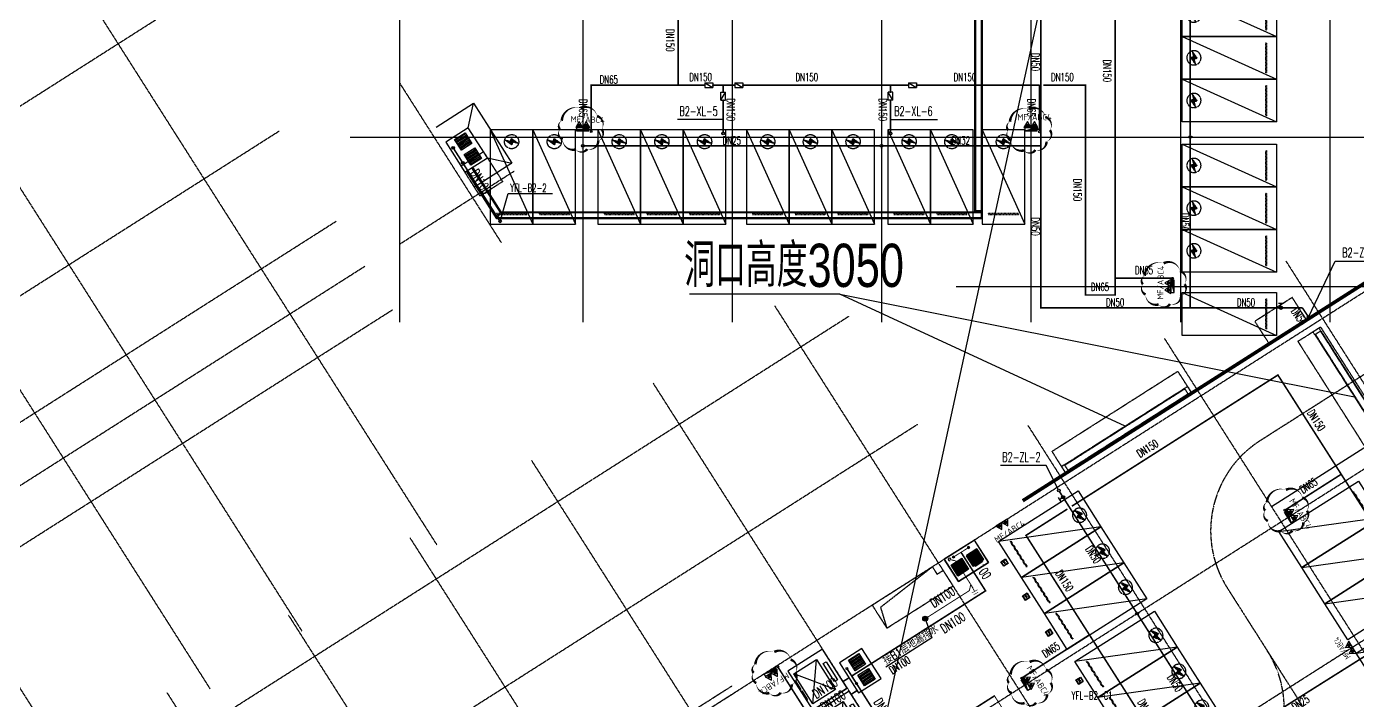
# Model space of a CAD drawing. Extents: x -1466470 to 922624, y -511729 to 590125.
# Drawn here: x -217023 to -142205, y 55398 to 93277 of the extents above; entities that cross this region are included whole.
import ezdxf

# ---------------------------------------------------------------- set-up
doc = ezdxf.new("R2010")
doc.units = 0
doc.header["$LTSCALE"] = 10
doc.header["$MEASUREMENT"] = 0
for name, pattern in [('104-1516 B2核心筒$0$DASH', [0.35, 0.25, -0.1]), ('104-1516 B2核心筒|CENTER', [2, 1.25, -0.25, 0.25, -0.25]), ('X-104 B2平面$0$DOTE', [2.42, 2, -0.2, 0.02, -0.2]), ('X-104 B2平面$1$DASH', [0.35, 0.25, -0.1])]:
    doc.linetypes.add(name, pattern=pattern)
for name, color, linetype in [('104-1516 B2核心筒$0$A-E_电梯', 171, 'Continuous'), ('104-1516 B2核心筒$0$A-I_车位', 9, 'Continuous'), ('104-1516 B2核心筒$0$A-I_车位-流线', 127, '104-1516 B2核心筒|CENTER'), ('104-1516 B2核心筒$0$A-TECH_结构', 21, 'Continuous'), ('104-1516 B2核心筒$0$car', 8, 'Continuous'), ('104-1516 B2核心筒$0$交流充电桩', 9, 'Continuous'), ('DIM_中水', 3, 'Continuous'), ('DIM_压力废', 3, 'Continuous'), ('DIM_消防', 3, 'Continuous'), ('EQUIP_地漏', 7, 'Continuous'), ('EQUIP_污水', 7, 'Continuous'), ('EQUIP_消火栓', 7, 'Continuous'), ('EQUIP_消防', 7, 'Continuous'), ('EQUIP_给水', 7, 'Continuous'), ('PIPE-中水', 122, 'TG_Z'), ('PIPE-压力废', 31, 'TG_YF'), ('PIPE-废水', 31, 'TG_F'), ('PIPE-消防', 1, 'Continuous'), ('TEXT_中水', 7, 'Continuous'), ('TEXT_压力废', 7, 'Continuous'), ('TEXT_废水', 7, 'Continuous'), ('TEXT_消防', 7, 'Continuous'), ('TWT_LEAD', 3, 'Continuous'), ('VALVE_中水', 7, 'Continuous'), ('VALVE_消防', 7, 'Continuous'), ('VPIPE-中水', 122, 'Continuous'), ('VPIPE-中水中', 124, 'Continuous'), ('VPIPE-压力废', 31, 'Continuous'), ('VPIPE-废水', 31, 'Continuous'), ('VPIPE-消防', 1, 'Continuous'), ('X-104 B2平面$0$A-I_车位', 9, 'Continuous'), ('X-104 B2平面$0$A-SUR_看线', 231, 'Continuous'), ('X-104 B2平面$0$A_AXIS-轴线', 9, 'X-104 B2平面$0$DOTE'), ('X-104 B2平面$0$car', 8, 'Continuous'), ('X-104 B2平面$0$DOOR_FIRE', 220, 'Continuous'), ('X-104 B2平面$0$VPIPE-消防', 1, 'Continuous'), ('X-104 B2平面$0$集水坑&', 6, 'Continuous'), ('X-104 B2平面$1$集水坑&', 7, 'Continuous')]:
    doc.layers.add(name, color=color, linetype=linetype)
for name, color, linetype, plot in [('DIM_MODI', 6, 'Continuous', False), ('X-104 B2平面$0$04-不打印_辅助线', 165, 'Continuous', False), ('X-104 B2平面$0$04-不打印_防火分区', 30, 'Continuous', False), ('X-104 B2平面$0$04-不打印_面积', 5, 'Continuous', False)]:
    doc.layers.add(name, color=color, linetype=linetype, plot=plot)
doc.layers.get('X-104 B2平面$0$A-SUR_看线').off()
doc.styles.add('_TCH_DIM', font='ROS1', dxfattribs={"width": 0.8, "bigfont": 'JD'})
doc.styles.add('_TWT_PIPEDN', font='SIMPLEX', dxfattribs={"width": 0.8, "height": 3.5, "bigfont": 'HZTXT'})
doc.styles.add('_TWT_SERIAL', font='COMPLEX', dxfattribs={"width": 0.8, "height": 3.5, "bigfont": 'HZTXT'})
doc.styles.add('HZ', font='TXT', dxfattribs={"bigfont": 'HZTXT'})
doc.styles.get("Standard").update_dxf_attribs({"font": 'gbenor.shx', "bigfont": 'gbcbig.shx'})
doc.styles.add('TG_LINETYPE', font='romans2.shx', dxfattribs={"width": 0.8, "height": 3, "bigfont": 'hzdf2.shx'})
doc.styles.add('X-104 B2平面$0$_TCH_SPACE', font='ros.shx', dxfattribs={"width": 0.75, "height": 5, "bigfont": 'jd.shx'})
doc.linetypes.add('TG_F', pattern='A,2,-0.3,["F",TG_LINETYPE,S=0.1,R=0,X=-0.23,Y=-0.15],0', length=2.3)
doc.linetypes.add('TG_XH', pattern='A,5,-0.6,["XH",TG_LINETYPE,S=0.1,R=0,X=-0.52,Y=-0.15],0', length=5.6)
doc.linetypes.add('TG_YF', pattern='A,2,-0.6,["YF",TG_LINETYPE,S=0.1,R=0,X=-0.52,Y=-0.15],0', length=2.6)
doc.linetypes.add('TG_Z', pattern='A,2,-0.3,["Z",TG_LINETYPE,S=0.1,R=0,X=-0.23,Y=-0.15],0', length=2.3)
pattern_1 = [(180, (350, -250), (-7e-15, -79.375), [])]

# ---------------------------------------------------------------- blocks, each defined once
blk = doc.blocks.new('*U331')
at = {"layer": 'X-104 B2平面$0$DOOR_FIRE', "linetype": 'X-104 B2平面$1$DASH'}
for p, q in [((0, -500), (0, -100)), ((200, -100), (0, -100)), ((200, -500), (0, -500)), ((8200, -100), (8400, -100)), ((8200, -500), (8400, -500)), ((8400, -500), (8400, -100))]:
    blk.add_line(p, q, dxfattribs=at)
blk.add_lwpolyline([(0, 0), (8400, 0), (8400, -1500), (0, -1500)], close=True, dxfattribs=at)
for points in [[(200, -100), (8200, -100)], [(200, -100), (200, -500)], [(200, -130), (8200, -130)], [(200, -470), (8200, -470)], [(200, -500), (8200, -500)], [(8200, -100), (8200, -500)]]:
    blk.add_lwpolyline(points, dxfattribs=at)
blk = doc.blocks.new('A-电梯2623')
for p, q in [((-975, 200), (-975, 1700)), ((-975, 1700), (1025, 1700)), ((1025, 1700), (-975, 200)), ((1025, 200), (-975, 1700)), ((-575, 1900), (-575, 2100)), ((-575, 2100), (625, 2100)), ((625, 1900), (-575, 1900)), ((625, 2100), (625, 1900)), ((1025, 1700), (1025, 200)), ((1025, 200), (-975, 200))]:
    blk.add_line(p, q)
for points in [[(-1275, 0), (1325, 0), (1325, 2300), (-1275, 2300)], [(-625, 38), (-625, 59), (-18, 59), (-18, 38)], [(68, 38), (68, 59), (675, 59), (675, 38)]]:
    blk.add_lwpolyline(points, close=True)
blk = doc.blocks.new('104-1516 B2核心筒$0$ysrtr')
at = {"layer": '104-1516 B2核心筒$0$A-TECH_结构'}
for p, q in [((0, -3200), (-2300, -3200)), ((0, -3400), (-2300, -3400))]:
    blk.add_line(p, q, dxfattribs=at)
for points in [[(-8100, -6000), (-6800, -6000), (-6800, -5400), (-8100, -5400)], [(-6700, -6000), (-5400, -6000), (-5400, -5400), (-6700, -5400)]]:
    blk.add_lwpolyline(points, close=True, dxfattribs=at)
at = {"layer": '104-1516 B2核心筒$0$A-E_电梯', "rotation": 270}
for p in [(-2300, -1875), (-2300, -4675)]:
    blk.add_blockref('A-电梯2623', p, dxfattribs=at)
blk = doc.blocks.new('104-1516 B2核心筒$0$jgfd')
blk.add_lwpolyline([(5300, -1200), (0, -1200), (0, 1200), (5300, 1200), (5300, -1200), (0, 1200)])
at = {"linetype": '104-1516 B2核心筒$0$DASH', "ltscale": 0.001}
blk.add_lwpolyline([(550, -850), (550, 850), (600, 850), (600, -850)], close=True, dxfattribs=at)
blk = doc.blocks.new('104-1516 B2核心筒$0$A$C529F39D7')
at = {"layer": '104-1516 B2核心筒$0$car', "linetype": '104-1516 B2核心筒$0$DASH'}
h = blk.add_hatch(color=256, dxfattribs=at)
h.dxf.hatch_style = 1
h.paths.add_polyline_path([(4832, 1296), (4397, 1075), (4630, 1329), (4503, 1444), (4938, 1665), (4706, 1412)])
at = {"layer": '104-1516 B2核心筒$0$car', "linetype": '104-1516 B2核心筒$0$DASH', "elevation": 0}
blk.add_lwpolyline([(4832, 1296), (4397, 1075), (4630, 1329), (4503, 1444), (4938, 1665), (4706, 1412), (4832, 1296)], dxfattribs=at)
at = {"layer": '104-1516 B2核心筒$0$car', "linetype": '104-1516 B2核心筒$0$DASH'}
blk.add_circle((4668, 1370, 0), 400, dxfattribs=at)
at = {"layer": '104-1516 B2核心筒$0$A-I_车位', "xscale": -1, "rotation": 152.5000000001189}
blk.add_blockref('104-1516 B2核心筒$0$jgfd', (554, 3512, 0), dxfattribs=at)
blk = doc.blocks.new('104-1516 B2核心筒$0$A$C3276249F')
at = {"layer": '104-1516 B2核心筒$0$交流充电桩'}
h = blk.add_hatch(color=256, dxfattribs=at)
h.dxf.hatch_style = 1
h.paths.add_polyline_path([(187, 161), (126, 76), (145, 148), (110, 157), (171, 242), (152, 171)])
for points in [[(0, 300), (300, 300), (300, 0), (0, 0)], [(20, 280), (280, 280), (280, 20), (20, 20)]]:
    blk.add_lwpolyline(points, close=True, dxfattribs=at)
blk.add_lwpolyline([(187, 161), (126, 76), (145, 148), (110, 157), (171, 242), (152, 171), (187, 161)], dxfattribs=at)
blk = doc.blocks.new('104-1516 B2核心筒$0$fdsgfh')
at = {"layer": '104-1516 B2核心筒$0$A-TECH_结构', "linetype": '104-1516 B2核心筒$0$DASH'}
for p, q in [((25100, 17300), (27400, 17300)), ((25100, 16900), (27400, 16900))]:
    blk.add_line(p, q, dxfattribs=at)
blk = doc.blocks.new('104-1516 B2核心筒')
at = {"layer": '104-1516 B2核心筒$0$A-I_车位-流线', "linetype": '104-1516 B2核心筒|CENTER'}
for p, q in [((87299, 36880), (76566, 36880)), ((70549, 30880), (70549, 9825))]:
    blk.add_line(p, q, dxfattribs=at)
for centre, start, end in [((76549, 30880), 90, 180), ((64549, 26675), 270, 360)]:
    blk.add_arc(centre, 6000, start, end, dxfattribs=at)
at = {"layer": '104-1516 B2核心筒$0$A-TECH_结构', "linetype": '104-1516 B2核心筒$0$DASH'}
for points in [[(53200, 40800), (57200, 40800), (57200, 40300), (57600, 40300), (57600, 39250), (53200, 39250), (53200, 40800)], [(53200, 39250), (53536, 40443), (57200, 40800)]]:
    blk.add_lwpolyline(points, dxfattribs=at)
at = {"layer": '104-1516 B2核心筒$0$A-I_车位', "rotation": 152.4999976131462}
for p, xscale in [((62233, 42167, 0), -0.9999999999999987), ((62233, 39767, 0), -0.9999999999999987), ((62233, 37367, 0), -0.9999999999999987), ((62227, 34167, 0), -0.9999999999999987), ((62227, 31767, 0), -0.9999999999999998), ((62227, 29367, 0), -0.9999999999999998)]:
    blk.add_blockref('104-1516 B2核心筒$0$A$C529F39D7', p, dxfattribs=dict(at, xscale=xscale))
at = {"layer": '104-1516 B2核心筒$0$A-I_车位', "rotation": 179.999997613033}
for p in [(80000, 30800), (80000, 28400), (80000, 26000), (80000, 22700)]:
    blk.add_blockref('104-1516 B2核心筒$0$jgfd', p, dxfattribs=at)
at = {"layer": '104-1516 B2核心筒$0$A-TECH_结构'}
for name, p in [('104-1516 B2核心筒$0$fdsgfh', (16700, 23900)), ('104-1516 B2核心筒$0$ysrtr', (49500, 40800))]:
    blk.add_blockref(name, p, dxfattribs=at)
at = {"layer": '104-1516 B2核心筒$0$交流充电桩', "rotation": 2.628888240067718e-05}
for p in [(60603, 38669), (60603, 36396), (60603, 33996), (60597, 30796)]:
    blk.add_blockref('104-1516 B2核心筒$0$A$C3276249F', p, dxfattribs=at)
blk = doc.blocks.new('X-104 B2平面$1$12ddddddj')
at = {"layer": 'X-104 B2平面$1$集水坑&', "linetype": 'Continuous'}
h = blk.add_hatch(dxfattribs=at)
h.set_pattern_fill('ANSI31', color=256, scale=50, angle=135)
h.set_pattern_definition(pattern_1)
h.paths.add_polyline_path([(3014056, 294593), (3014756, 294593), (3014756, 293893), (3014056, 293893)])
h.paths.add_polyline_path([(3014056, 293593), (3014756, 293593), (3014756, 292893), (3014056, 292893)])
for points in [[(3015056, 294743), (3013556, 294743), (3013556, 292743), (3015056, 292743)], [(3014056, 294593), (3014756, 294593), (3014756, 293893), (3014056, 293893)], [(3014056, 293593), (3014756, 293593), (3014756, 292893), (3014056, 292893)]]:
    blk.add_lwpolyline(points, close=True, dxfattribs=at)
for centre in [(3013736, 294243), (3013736, 293243)]:
    blk.add_circle(centre, 50, dxfattribs=at)
blk = doc.blocks.new('X-104 B2平面$0$jgfd')
blk.add_lwpolyline([(5300, -1200), (0, -1200), (0, 1200), (5300, 1200), (5300, -1200), (0, 1200)])
at = {"linetype": 'X-104 B2平面$1$DASH', "ltscale": 0.001}
blk.add_lwpolyline([(550, -850), (550, 850), (600, 850), (600, -850)], close=True, dxfattribs=at)
blk = doc.blocks.new('X-104 B2平面$0$A$C529F39D7')
at = {"layer": 'X-104 B2平面$0$car', "linetype": 'X-104 B2平面$1$DASH'}
h = blk.add_hatch(color=256, dxfattribs=at)
h.dxf.hatch_style = 1
h.paths.add_polyline_path([(4832, 1296), (4397, 1075), (4630, 1329), (4503, 1444), (4938, 1665), (4706, 1412)])
at = {"layer": 'X-104 B2平面$0$car', "linetype": 'X-104 B2平面$1$DASH', "elevation": 0}
blk.add_lwpolyline([(4832, 1296), (4397, 1075), (4630, 1329), (4503, 1444), (4938, 1665), (4706, 1412), (4832, 1296)], dxfattribs=at)
at = {"layer": 'X-104 B2平面$0$car', "linetype": 'X-104 B2平面$1$DASH'}
blk.add_circle((4668, 1370, 0), 400, dxfattribs=at)
at = {"layer": 'X-104 B2平面$0$A-I_车位', "xscale": -0.9999999999999999, "rotation": 152.5000000001189}
blk.add_blockref('X-104 B2平面$0$jgfd', (554, 3512, 0), dxfattribs=at)
blk = doc.blocks.new('104 轴线')
for p, q in [((-209580, 103972), (-134205, -14530)), ((-217173, 99141), (-141799, -19360)), ((-222323, 95871), (-146948, -22631)), ((-229915, 91038), (-154540, -27464)), ((-136300, 67200), (-136300, -2001)), ((-126000, 67200), (-126000, -2001)), ((-117600, 67200), (-117600, -2001)), ((-109200, 67200), (-109200, -2001)), ((-100800, 67200), (-100800, -2001)), ((-92400, 67200), (-92400, -2001)), ((-84000, 67200), (-84000, -2001)), ((-190769, -10938), (-147905, 16326)), ((-185939, -18532), (-143075, 8732)), ((-139073, 8400), (13400, 8400)), ((-158456, -48930), (-73109, 5398)), ((-182718, -23595), (-139855, 3669)), ((-153945, -56016), (-61764, 2663)), ((-181108, -26126), (-138245, 1138)), ((-86465, 1426), (-57287, -44410)), ((-105000, 0), (13400, 0)), ((-105000, 0), (13400, 0)), ((-179552, -28573), (-136688, -1309)), ((-115209, -1092), (-78883, -58157)), ((-166188, -36782), (-111041, -1677)), ((-93298, -2923), (-64120, -48760)), ((-149616, -62863), (-57436, -4184)), ((-149595, -62849), (-57415, -4171)), ((-122042, -5442), (-85716, -62507)), ((-162322, -42856), (-107174, -7751)), ((-100975, -7810), (-71797, -53646)), ((-128875, -9791), (-92549, -66856)), ((-135708, -14141), (-99382, -71206)), ((-142541, -18490), (-106215, -75556)), ((-149374, -22840), (-113048, -79905))]:
    blk.add_line(p, q)
blk = doc.blocks.new('*U356')
at = {"layer": 'X-104 B2平面$0$DOOR_FIRE', "linetype": 'X-104 B2平面$1$DASH'}
for p, q in [((0, -500), (0, -100)), ((200, -100), (0, -100)), ((200, -500), (0, -500)), ((7447, -100), (7647, -100)), ((7447, -500), (7647, -500)), ((7647, -500), (7647, -100))]:
    blk.add_line(p, q, dxfattribs=at)
blk.add_lwpolyline([(0, 0), (7647, 0), (7647, -1500), (0, -1500)], close=True, dxfattribs=at)
for points in [[(200, -100), (7447, -100)], [(200, -100), (200, -500)], [(200, -130), (7447, -130)], [(200, -470), (7447, -470)], [(200, -500), (7447, -500)], [(7447, -100), (7447, -500)]]:
    blk.add_lwpolyline(points, dxfattribs=at)
blk = doc.blocks.new('X-104 B2平面$0$A$C46881555')
at = {"layer": 'X-104 B2平面$0$VPIPE-消防', "linetype": 'Continuous'}
for centre in [(18225, 93463), (43426, 93446), (50910, 85216), (57224, 72176), (28711, 63370), (42426, 62739)]:
    blk.add_circle(centre, 50, dxfattribs=at)
blk = doc.blocks.new('X-104 B2平面')
at = {"layer": 'X-104 B2平面$0$04-不打印_辅助线'}
for p, q in [((17720, 93490), (-47, 93490)), ((56330, 80785), (45448, 73857)), ((45448, 73857), (43001, 72300))]:
    blk.add_line(p, q, dxfattribs=at)
at = {"layer": 'X-104 B2平面$0$04-不打印_防火分区', "linetype": 'X-104 B2平面$1$DASH', "const_width": 200}
blk.add_lwpolyline([(29010, 72640), (63074, 94324)], dxfattribs=at)
at = {"layer": 'X-104 B2平面$0$04-不打印_面积', "color": 250}
blk.add_lwpolyline([(-42154, 257698), (-16810, -114737), (61547, 245499)], dxfattribs=at)
at = {"layer": 'X-104 B2平面$0$04-不打印_面积', "color": 213}
for points in [[(34772, 76841), (18722, 84262), (10283, 84262)], [(18722, 84262), (47661, 78482)]]:
    blk.add_lwpolyline(points, dxfattribs=at)
at = {"layer": 'X-104 B2平面$0$A_AXIS-轴线'}
for p, q in [((-6026, 96133), (-316, 87164)), ((-6026, 87062), (411, 91167))]:
    blk.add_line(p, q, dxfattribs=at)
at = {"layer": 'X-104 B2平面$1$集水坑&', "linetype": 'Continuous'}
for p, q in [((-2163, 93608), (-1859, 94991)), ((-1089, 91924), (292, 91618))]:
    blk.add_line(p, q, dxfattribs=at)
at = {"layer": 'X-104 B2平面$1$集水坑&'}
for points in [[(26324, 88890), (26324, 106640), (26724, 106640), (26724, 88890)], [(26374, 88940), (26374, 106640), (26674, 106640), (26674, 88940)], [(-1932, 91386), (-340, 88890), (-559, 88490), (-2269, 91171)], [(-1974, 91359), (-367, 88840), (-532, 88540), (-2227, 91198)], [(-340, 88890), (26724, 88890), (26724, 88490), (-559, 88490)], [(-367, 88840), (26674, 88840), (26674, 88540), (-532, 88540)]]:
    blk.add_lwpolyline(points, close=True, dxfattribs=at)
at = {"layer": 'X-104 B2平面$1$集水坑&', "linetype": 'Continuous'}
blk.add_lwpolyline([(-3967, 93647), (-1859, 94991), (292, 91618), (-1816, 90274)], dxfattribs=at)
at = {"layer": 'X-104 B2平面$1$集水坑&', "linetype": 'X-104 B2平面$1$DASH'}
blk.add_lwpolyline([(-2572, 91459), (-1307, 92266), (-232, 90580), (-1496, 89773), (-2572, 91459)], dxfattribs=at)
blk.add_lwpolyline([(42056, 82723), (42862, 81458), (44971, 82800), (44165, 84066)], close=True, dxfattribs=at)
at = {"rotation": 32.47920826362237}
blk.add_blockref('104-1516 B2核心筒', (-2417, 3796), dxfattribs=at)
at = {"layer": 'X-104 B2平面$0$A-I_车位', "xscale": -1, "rotation": 332.499999972168}
for p in [(42143, 96569, 0), (42143, 94169, 0), (42143, 91769, 0), (42143, 88119, 0), (42143, 85719, 0), (42143, 83319, 0)]:
    blk.add_blockref('X-104 B2平面$0$A$C529F39D7', p, dxfattribs=at)
at = {"layer": 'X-104 B2平面$0$A-I_车位'}
for name, p, rotation in [('X-104 B2平面$0$A$C529F39D7', (3644, 89320, 0), 117.500000027832), ('X-104 B2平面$0$A$C529F39D7', (6044, 89320, 0), 117.500000027832), ('X-104 B2平面$0$A$C529F39D7', (9694, 89320, 0), 117.500000027832), ('X-104 B2平面$0$A$C529F39D7', (12094, 89320, 0), 117.500000027832), ('X-104 B2平面$0$A$C529F39D7', (14494, 89320, 0), 117.500000027832), ('X-104 B2平面$0$A$C529F39D7', (18044, 89320, 0), 117.500000027832), ('X-104 B2平面$0$A$C529F39D7', (20444, 89320, 0), 117.500000027832), ('X-104 B2平面$0$A$C529F39D7', (22844, 89320, 0), 117.500000027832), ('X-104 B2平面$0$A$C529F39D7', (25994, 89320, 0), 117.500000027832), ('X-104 B2平面$0$A$C529F39D7', (28394, 89320, 0), 117.500000027832), ('X-104 B2平面$0$A$C529F39D7', (31294, 89320, 0), 117.500000027832), ('X-104 B2平面$0$jgfd', (43273, 83140), 180)]:
    blk.add_blockref(name, p, dxfattribs=dict(at, rotation=rotation))
at = {"layer": 'X-104 B2平面$0$A-SUR_看线'}
blk.add_blockref('X-104 B2平面$0$A$C46881555', (-13472, -65), dxfattribs=at)
at = {"layer": 'X-104 B2平面$0$A_AXIS-轴线', "rotation": 7.045863037328646e-07}
blk.add_blockref('104 轴线', (130274, 84690), dxfattribs=at)
at = {"layer": 'X-104 B2平面$0$DOOR_FIRE', "rotation": 302.4791931569237}
blk.add_blockref('*U356', (45751, 82412), dxfattribs=at)
at = {"layer": 'X-104 B2平面$0$DOOR_FIRE', "xscale": -1, "rotation": 212.478672913679}
blk.add_blockref('*U331', (31458, 74140), dxfattribs=at)
at = {"layer": 'X-104 B2平面$1$集水坑&', "linetype": 'Continuous'}
for p, rotation in [((-2385856, -1776003), 32.52500839797092), ((-1833041, 2460256), 302.2975590593015), ((-2365213, -1803367), 32.47918666832811)]:
    blk.add_blockref('X-104 B2平面$1$12ddddddj', p, dxfattribs=dict(at, rotation=rotation))
at = {"layer": 'X-104 B2平面$0$04-不打印_面积', "color": 213, "style": 'X-104 B2平面$0$_TCH_SPACE', "width": 0.75}
blk.add_text('洞口高度3050', height=2431, rotation=0, dxfattribs=at).set_placement((9981, 84660))
blk = doc.blocks.new('X-104 B2平面$0$12ddddddj')
at = {"layer": 'X-104 B2平面$0$集水坑&', "linetype": 'Continuous'}
h = blk.add_hatch(dxfattribs=at)
h.set_pattern_fill('ANSI31', color=256, scale=50, angle=135)
h.set_pattern_definition(pattern_1)
h.paths.add_polyline_path([(3014056, 294593), (3014756, 294593), (3014756, 293893), (3014056, 293893)])
h.paths.add_polyline_path([(3014056, 293593), (3014756, 293593), (3014756, 292893), (3014056, 292893)])
for points in [[(3015056, 294743), (3013556, 294743), (3013556, 292743), (3015056, 292743)], [(3014056, 294593), (3014756, 294593), (3014756, 293893), (3014056, 293893)], [(3014056, 293593), (3014756, 293593), (3014756, 292893), (3014056, 292893)]]:
    blk.add_lwpolyline(points, close=True, dxfattribs=at)
for centre in [(3013736, 294243), (3013736, 293243)]:
    blk.add_circle(centre, 50, dxfattribs=at)
blk = doc.blocks.new('$TWTSYS$00000546')
h = blk.add_hatch()
h.set_pattern_fill('ANSI31', color=256, scale=200, style=0)
h.set_pattern_definition([(45, (-38543.802, -6670.83), (-17.67767, 17.67767), [])])
h.paths.add_polyline_path([(-65, 174), (65, 174), (65, 44), (-65, 44)])
for points in [[(0, 344), (-198, 0), (198, 0)], [(-65, 174), (65, 174), (65, 44), (-65, 44)]]:
    blk.add_lwpolyline(points, close=True)
blk = doc.blocks.new('$TwtSys$00000434')
for p, q in [((-0.5, 0.5), (-0.5, -0.5)), ((-0.5, -0.5), (0.5, 0.5)), ((0.5, 0.5), (-0.5, 0.5)), ((0.5, -0.5), (0.5, 0.5)), ((-0.5, -0.5), (0.5, -0.5))]:
    blk.add_line(p, q)
blk.add_solid([(0.5, -0.5), (0.5, 0.5), (-0.5, -0.5)])
blk = doc.blocks.new('$TwtSys$00000320')
at = {"const_width": 20}
for points in [[(0, 0), (0, -121)], [(-37, -83), (37, -83)]]:
    blk.add_lwpolyline(points, dxfattribs=at)
blk = doc.blocks.new('$VALVE$00000316')
for p, q in [((-125, 72), (125, -72)), ((-125, 72), (-125, -72)), ((-125, 72), (125, 72)), ((125, 72), (125, -72)), ((-125, -72), (125, -72))]:
    blk.add_line(p, q)
at = {"const_width": 21.1}
blk.add_lwpolyline([(-11, 0, 1), (11, 0, 1)], format="xyb", close=True, dxfattribs=at)
for p in [(-125, 0), (125, 0)]:
    blk.add_point(p)
at = {"color": 7, "flags": 9}
for tag in ['XSIZE', 'YSIZE']:
    blk.add_attdef(tag, (0, 0), '', height=0.5, dxfattribs=at)
blk = doc.blocks.new('$VALVE$00000497')
for p, q in [((78, 138), (-78, 138)), ((0, 50), (0, 138))]:
    blk.add_line(p, q)
at = {"const_width": 49.6}
blk.add_lwpolyline([(25, 0, 1), (-25, 0, 1)], format="xyb", close=True, dxfattribs=at)
blk.add_circle((0, 0), 50)
blk = doc.blocks.new('$TwtSys$00000141')
for p, q in [((-94, 8), (-10, 92)), ((-94, 8), (-10, 92)), ((-87, -35), (35, 87)), ((-87, -35), (35, 87)), ((-66, -66), (66, 66)), ((-66, -66), (66, 66)), ((-32, -87), (88, 33)), ((-32, -87), (88, 33)), ((11, -92), (92, -11)), ((11, -92), (92, -11))]:
    blk.add_line(p, q)
blk.add_circle((0, 0), 94)
blk.add_circle((0, 0), 94)
blk = doc.blocks.new('$ATTACHMENT$00000067')
for points, const_width in [([(-100, 500), (100, 500)], 20), ([(-125, 407), (125, 407)], 20), ([(0, 407), (0, 0)], 30)]:
    blk.add_lwpolyline(points, dxfattribs=dict(const_width=const_width))
at = {"style": 'HZ', "width": 0.7, "flags": 1}
for tag in ['UNIT', 'WHAT', 'SPEC']:
    blk.add_attdef(tag, (0, 0), '', height=0.001, dxfattribs=at)

msp = doc.modelspace()

# ---------------------------------------------------------------- hatches: boundary and pattern name
at = {"layer": 'PIPE-中水'}
for points in [[(-160006.6, 77470), (-160006.6, 77425), (-160051.6, 77425)], [(-160006.6, 77470), (-160051.6, 77470), (-160051.6, 77425)]]:
    msp.add_hatch(color=256, dxfattribs=at).paths.add_polyline_path(points)
at = {"layer": 'PIPE-压力废', "linetype": 'TG_YF'}
for points in [[(-163107.8, 61557.1), (-163069.9, 61581.2), (-163045.7, 61543.3)], [(-163107.8, 61557.1), (-163083.7, 61519.1), (-163045.7, 61543.3)], [(-162608.4, 55651.5), (-162632.6, 55689.5), (-162610.5, 55703.6)], [(-162608.4, 55651.5), (-162586.3, 55665.6), (-162610.5, 55703.6)]]:
    msp.add_hatch(color=256, dxfattribs=at).paths.add_polyline_path(points)
at = {"layer": 'PIPE-废水', "linetype": 'TG_F'}
for points in [[(-164018.4, 61570), (-164004.3, 61547.9), (-163995.1, 61553.7)], [(-164018.4, 61570), (-163992.8, 61564.3), (-163995.1, 61553.7)]]:
    msp.add_hatch(color=256, dxfattribs=at).paths.add_polyline_path(points)
at = {"layer": 'PIPE-消防', "linetype": 'TG_XH'}
for points in [[(-185276.7, 89988.5), (-185321.7, 89988.5), (-185321.7, 90033.5)], [(-185276.7, 89988.5), (-185276.7, 90033.5), (-185321.7, 90033.5)], [(-157495.3, 89988.5), (-157495.3, 90033.5), (-157450.3, 90033.5)], [(-157495.3, 89988.5), (-157450.3, 89988.5), (-157450.3, 90033.5)], [(-157495.3, 78189.7), (-157495.3, 78144.7), (-157540.3, 78144.7)], [(-157495.3, 78189.7), (-157540.3, 78189.7), (-157540.3, 78144.7)], [(-155823.3, 78189.7), (-155778.3, 78189.7), (-155778.3, 78144.7)], [(-155823.3, 78189.7), (-155823.3, 78144.7), (-155778.3, 78144.7)], [(-146672.8, 73689.6), (-146696.9, 73727.6), (-146659, 73751.7)], [(-146672.8, 73689.6), (-146634.8, 73713.8), (-146659, 73751.7)], [(-160837.4, 64673), (-160861.6, 64711), (-160899.6, 64686.8)], [(-160837.4, 64673), (-160875.4, 64648.8), (-160899.6, 64686.8)]]:
    msp.add_hatch(color=256, dxfattribs=at).paths.add_polyline_path(points)

# ---------------------------------------------------------------- linework, layer by layer
at = {"layer": 'DIM_MODI'}
for points in [[(-184689.8, 87509.8, 0, 150, 0.5), (-184952.2, 88249.2, 0, 150, 0.5), (-185870.4, 88682.4, 0, 150, 0.5), (-186936.6, 87980.1, 0, 150, 0.5), (-187035.1, 87509.8, 0, 150, 0.5), (-186884.9, 86935.6, 0, 150, 0.5), (-186151.4, 86373.3, 0, 150, 0.5), (-185509.9, 86391.4, 0, 150, 0.5), (-184883.6, 86864, 0, 150, 0.5)], [(-159489, 87455.1, 0, 150, 0.5), (-159751.5, 88194.5, 0, 150, 0.5), (-160669.6, 88627.7, 0, 150, 0.5), (-161735.8, 87925.5, 0, 150, 0.5), (-161834.3, 87455.1, 0, 150, 0.5), (-161684.1, 86880.9, 0, 150, 0.5), (-160950.6, 86318.6, 0, 150, 0.5), (-160309.2, 86336.7, 0, 150, 0.5), (-159682.9, 86809.3, 0, 150, 0.5)], [(-151918.6, 78796.1, 0, 150, 0.5), (-152181, 79535.5, 0, 150, 0.5), (-153099.2, 79968.8, 0, 150, 0.5), (-154165.4, 79266.5, 0, 150, 0.5), (-154263.9, 78796.1, 0, 150, 0.5), (-154113.7, 78222, 0, 150, 0.5), (-153380.2, 77659.7, 0, 150, 0.5), (-152738.7, 77677.7, 0, 150, 0.5), (-152112.4, 78150.3, 0, 150, 0.5)], [(-145042.6, 66060.6, 0, 150, 0.5), (-145305.1, 66800, 0, 150, 0.5), (-146223.3, 67233.2, 0, 150, 0.5), (-147289.5, 66530.9, 0, 150, 0.5), (-147387.9, 66060.6, 0, 150, 0.5), (-147237.7, 65486.4, 0, 150, 0.5), (-146504.2, 64924.1, 0, 150, 0.5), (-145862.8, 64942.2, 0, 150, 0.5), (-145236.5, 65414.7, 0, 150, 0.5)], [(-173804.1, 56947.7, 0, 150, 0.5), (-174066.6, 57687.1, 0, 150, 0.5), (-174984.8, 58120.4, 0, 150, 0.5), (-176050.9, 57418.1, 0, 150, 0.5), (-176149.4, 56947.7, 0, 150, 0.5), (-175999.2, 56373.6, 0, 150, 0.5), (-175265.7, 55811.3, 0, 150, 0.5), (-174624.3, 55829.3, 0, 150, 0.5), (-173998, 56301.9, 0, 150, 0.5)], [(-159451, 56383.5, 0, 150, 0.5), (-159713.5, 57122.9, 0, 150, 0.5), (-160631.6, 57556.2, 0, 150, 0.5), (-161697.8, 56853.9, 0, 150, 0.5), (-161796.3, 56383.5, 0, 150, 0.5), (-161646.1, 55809.4, 0, 150, 0.5), (-160912.6, 55247.1, 0, 150, 0.5), (-160271.2, 55265.1, 0, 150, 0.5), (-159644.9, 55737.7, 0, 150, 0.5)]]:
    msp.add_lwpolyline(points, format="xyseb", close=True, dxfattribs=at)
at = {"layer": 'DIM_中水', "color": 2, "linetype": 'ByBlock'}
for p, q in [((-144948, 76941.7), (-143460.9, 80095.9, -3000)), ((-143460.9, 80095.9, -3000), (-140700.1, 80095.9, -3000)), ((-159704.5, 68603.3), (-162278.3, 68603.3)), ((-158993.7, 67199), (-159704.5, 68603.3))]:
    msp.add_line(p, q, dxfattribs=at)
at = {"layer": 'DIM_压力废'}
for p, q in [((-190407.6, 82329.3), (-189951.6, 83893.6)), ((-189951.6, 83893.6), (-187455.7, 83893.6))]:
    msp.add_line(p, q, dxfattribs=at)
at = {"layer": 'DIM_消防', "color": 2, "linetype": 'ByBlock'}
for p, q in [((-177856.6, 88053.6), (-180430.3, 88053.6)), ((-177856.6, 87269.6), (-177856.6, 88053.6)), ((-168456.6, 87269.6), (-168456.6, 88053.6)), ((-168456.6, 88053.6), (-165808.9, 88053.6))]:
    msp.add_line(p, q, dxfattribs=at)
at = {"layer": 'PIPE-中水', "ltscale": 1.5, "const_width": 90}
for points in [[(-151606.6, 103794.6), (-151606.6, 87144.6)], [(-160006.6, 95970.2), (-160006.6, 86570.2)], [(-151606.6, 86994.6), (-151606.6, 77470)], [(-185681.6, 86570.2), (-169031.6, 86570.2)], [(-168881.6, 86570.2), (-160006.6, 86570.2)], [(-160006.6, 86570.2), (-160006.6, 77470)], [(-160006.6, 77470), (-151606.6, 77470)], [(-151606.6, 77470), (-145299.8, 77470)], [(-144989.5, 77004.1), (-145299.8, 77470)], [(-158953.5, 67135.8), (-154630.5, 60344.7)], [(-154560.6, 60234.8), (-149838.4, 52816.6)], [(-149838.4, 52816.6), (-141246.1, 58220)]]:
    msp.add_lwpolyline(points, dxfattribs=at)
at = {"layer": 'PIPE-压力废', "linetype": 'TG_YF', "ltscale": 1.5}
for points, const_width in [([(-190447.9, 82392.5), (-193036.9, 86456.4)], 90), ([(-164486.7, 63723.1), (-163107.8, 61557.1)], 90), ([(-170632.4, 56767.3), (-163107.8, 61557.1)], 90), ([(-171121.7, 56455.8), (-170785.4, 56669.9)], 90), ([(-170632.4, 56767.3), (-167853.4, 52401.7)], 90), ([(-170665.2, 55738.8), (-170328.9, 55952.8)], 90), ([(-167749.9, 52378.7), (-162608.4, 55651.5)], 90), ([(-162608.4, 55651.5), (-161510.3, 53927.8)], 52.5)]:
    msp.add_lwpolyline(points, dxfattribs=dict(at, const_width=const_width))
at = {"layer": 'PIPE-压力废', "linetype": 'TG_YF', "ltscale": 0.75, "const_width": 52.5}
for points in [[(-164909.5, 63456.8), (-164486.7, 63723.1)], [(-164486.7, 63723.1), (-164063.8, 63989.4)]]:
    msp.add_lwpolyline(points, dxfattribs=at)
at = {"layer": 'PIPE-压力废', "ltscale": 1.5, "const_width": 90}
for points in [[(-170902, 57188.3), (-170633.5, 56766.5)], [(-170633.5, 56766.5), (-170632.4, 56767.3)], [(-170633.5, 56766.5), (-170365, 56344.7)]]:
    msp.add_lwpolyline(points, dxfattribs=at)
at = {"layer": 'PIPE-废水', "linetype": 'TG_F', "ltscale": 1.5, "const_width": 52.5}
for points in [[(-165131.1, 63318), (-164785.8, 63241.3)], [(-164783.5, 63237.7), (-163807.4, 61704.3)], [(-166377.9, 60068.1), (-164018.4, 61570)], [(-164018.4, 61570), (-163941.7, 61915.3)]]:
    msp.add_lwpolyline(points, dxfattribs=at)
at = {"layer": 'PIPE-消防', "linetype": 'TG_XH', "ltscale": 1.5}
for points, const_width in [([(-155823.3, 103389.7), (-155823.3, 78189.7)], 90), ([(-180397.2, 89988.5), (-180397.2, 95016)], 90), ([(-185276.7, 87378.3), (-185276.7, 89988.5)], 90), ([(-180397.2, 89988.5), (-185276.7, 89988.5)], 90), ([(-178898.7, 89988.5), (-180397.2, 89988.5)], 90), ([(-177856.6, 89988.5), (-178449.4, 89988.5)], 90), ([(-177856.6, 89595.8), (-177856.6, 89988.5)], 90), ([(-177211.8, 89988.5), (-177856.6, 89988.5)], 90), ([(-168456.6, 89988.5), (-176762.4, 89988.5)], 90), ([(-167442.4, 89988.5), (-168456.6, 89988.5)], 90), ([(-168456.6, 89595.8), (-168456.6, 89988.5)], 90), ([(-160075.9, 89988.5), (-166993, 89988.5)], 90), ([(-160075.9, 87410.9), (-160075.9, 89988.5)], 90), ([(-157495.3, 89988.5), (-159856.6, 89988.5)], 90), ([(-157495.3, 89988.5), (-157495.3, 78189.7)], 90), ([(-177856.6, 87344.6), (-177856.6, 89146.5)], 90), ([(-168456.6, 87344.6), (-168456.6, 89146.5)], 90), ([(-160207, 87509.5), (-160132.7, 87509.5)], 82.5), ([(-152591.7, 79131), (-155773.2, 79131)], 90), ([(-155823.3, 78189.7), (-157495.3, 78189.7)], 90), ([(-146672.8, 73689.6), (-158254.6, 66317.2)], 90), ([(-146672.8, 73689.6), (-143113.3, 68110.4)], 90), ([(-146277.9, 66091.5), (-143113.3, 68110.4)], 90), ([(-143113.3, 68110.4), (-139389.1, 62272.8)], 90), ([(-158507.6, 66156.1), (-160837.4, 64673)], 90), ([(-160837.4, 64673), (-157270.4, 59081.8)], 90), ([(-161075.6, 56654.2), (-157270.4, 59081.8)], 90), ([(-157270.4, 59081.8), (-151595.1, 50186)], 90), ([(-164886.2, 41725.4), (-174791, 57285.3)], 90)]:
    msp.add_lwpolyline(points, dxfattribs=dict(at, const_width=const_width))
at = {"layer": 'TWT_LEAD'}
for p, q in [((-166496.9, 59992.4), (-166125.4, 58914.1)), ((-166125.4, 58914.1), (-168719.2, 57261.6))]:
    msp.add_line(p, q, dxfattribs=at)
at = {"layer": 'VPIPE-中水', "linetype": 'Continuous'}
for centre in [(-151606.6, 87069.6), (-185756.6, 86570.2), (-168956.6, 86570.2), (-144948, 76941.7), (-144948, 76941.7), (-158993.7, 67199)]:
    msp.add_circle(centre, 75, dxfattribs=at)
at = {"layer": 'VPIPE-中水中', "linetype": 'Continuous'}
msp.add_circle((-154590.3, 60281.4), 75, dxfattribs=at)
at = {"layer": 'VPIPE-压力废', "linetype": 'Continuous'}
for centre in [(-193038.5, 86458.9), (-192500.8, 85615.7), (-190407.6, 82329.3)]:
    msp.add_circle(centre, 75, dxfattribs=at)
at = {"layer": 'VPIPE-废水', "linetype": 'Continuous'}
msp.add_arc((-165131.1, 63318), 75, 32.479187, 302.479187, dxfattribs=at)
at = {"layer": 'VPIPE-消防', "linetype": 'Continuous'}
for centre, radius in [((-185276.7, 87378.3), 50), ((-177856.6, 87269.6), 75), ((-168456.6, 87269.6), 75), ((-160075.9, 87360.9), 50), ((-152591.7, 79131), 50), ((-146277.9, 66091.5), 50), ((-174791, 57285.3), 50), ((-161075.6, 56654.2), 50)]:
    msp.add_circle(centre, radius, dxfattribs=at)

# ---------------------------------------------------------------- block references
msp.add_blockref('X-104 B2平面', (-190030.1, -6020))
at = {"layer": 'EQUIP_地漏', "linetype": 'ByBlock', "xscale": 1.5, "yscale": 1.5, "zscale": 1.5}
msp.add_blockref('$TwtSys$00000141', (-166496.9, 59992.4), dxfattribs=at)
at = {"layer": 'EQUIP_污水', "xscale": 1.5, "yscale": 1.5, "zscale": 1.5, "rotation": 210.3642433252214}
msp.add_blockref('$ATTACHMENT$00000067', (-164030.6, 62054), dxfattribs=at)
at = {"layer": 'EQUIP_消火栓', "xscale": 700, "zscale": 700}
for p, yscale, rotation in [((-185756.6, 87510.2), 180, 9.391581620358989e-12), ((-160557, 87509.5), 180, 0.2718564061595525), ((-152596.6, 78670.8), 180, 89.23237629209713), ((-146033.2, 65724.1), -180, 122.222922980086), ((-175205.8, 57009.6), -180, 32.22292298008605), ((-160839.5, 56299.5), -180, 122.222922980086)]:
    msp.add_blockref('$TwtSys$00000434', p, dxfattribs=dict(at, yscale=yscale, rotation=rotation))
at = {"layer": 'EQUIP_消防'}
for p in [(-185955, 87600.2), (-185557, 87600.2)]:
    msp.add_blockref('$TWTSYS$00000546', p, dxfattribs=at)
for p, rotation in [((-160755.8, 87598.6), 0.2718564061595529), ((-160359, 87600.5), 0.2718564061595529), ((-152689.2, 78473.6), 89.23237629209713), ((-152683.9, 78870.3), 89.23237629209713), ((-146062.8, 65939.9), 302.2229229800861), ((-145851.2, 65604.3), 302.2229229800861), ((-162369.1, 65290), 212.2229229800861), ((-162033.4, 65501.5), 212.2229229800861), ((-142583.3, 58556.6), 122.222922980086), ((-142371.8, 58221), 122.222922980086), ((-175325.7, 56827.7), 212.2229229800861), ((-174990, 57039.3), 212.2229229800861), ((-160869.1, 56515.3), 302.2229229800861), ((-160657.5, 56179.7), 302.2229229800861)]:
    msp.add_blockref('$TWTSYS$00000546', p, dxfattribs=dict(at, rotation=rotation))
at = {"layer": 'EQUIP_给水', "xscale": 1.5, "yscale": 1.5, "zscale": 1.5}
for p, rotation in [((-151606.6, 87069.6), 89.99998998334141), ((-185756.6, 86570.2), 359.9999899833414), ((-168956.6, 86570.2), 359.9999899833414)]:
    msp.add_blockref('$TwtSys$00000320', p, dxfattribs=dict(at, rotation=rotation))
at = {"layer": 'EQUIP_给水', "linetype": 'ByBlock', "xscale": 1.5, "yscale": -1.5, "zscale": 1.5, "rotation": 122.4791776865768}
msp.add_blockref('$TwtSys$00000320', (-154590.3, 60281.4), dxfattribs=at)
at = {"layer": 'VALVE_中水', "linetype": 'ByBlock', "zscale": 1.8}
for p, xscale, yscale, rotation in [((-146504.9, 77470), 1.8, 1.8, 359.9999999934832), ((-158748.8, 66814.2), -1.8, -1.8, 302.4792082636491)]:
    msp.add_blockref('$VALVE$00000497', p, dxfattribs=dict(at, xscale=xscale, yscale=yscale, rotation=rotation))
at = {"layer": 'VALVE_消防', "linetype": 'ByBlock', "zscale": 1.8}
for p, xscale, yscale, rotation in [((-178674, 89988.5), -1.8, -1.8, 180), ((-176987.1, 89988.5), -1.8, -1.8, 180), ((-167217.7, 89988.5), -1.8, -1.8, 180), ((-177856.6, 89371.1), 1.8, 1.8, 90), ((-168456.6, 89371.1), 1.8, -1.8, 90)]:
    msp.add_blockref('$VALVE$00000316', p, dxfattribs=dict(at, xscale=xscale, yscale=yscale, rotation=rotation))
at = {"layer": 'X-104 B2平面$0$集水坑&', "linetype": 'Continuous'}
for p, rotation in [((-2575884.5, -1782025.1), 32.52500839797092), ((-2555243.2, -1809386.9), 32.47918666832811)]:
    msp.add_blockref('X-104 B2平面$0$12ddddddj', p, dxfattribs=dict(at, rotation=rotation))
at = {"layer": 'X-104 B2平面$0$集水坑&', "linetype": 'Continuous', "xscale": -1, "rotation": 122.479203683496}
msp.add_blockref('X-104 B2平面$0$12ddddddj', (-1535047, 2763810.3), dxfattribs=at)

# ---------------------------------------------------------------- texts
at = {"layer": 'DIM_中水', "color": 7, "linetype": 'ByBlock', "style": '_TWT_SERIAL', "width": 0.64}
for s, p in [('B2-ZL-1', (-143061.1, 80305.9, -3000)), ('B2-ZL-2', (-162173.3, 68813.3))]:
    msp.add_text(s, height=525, dxfattribs=at).set_placement(p)
at = {"layer": 'DIM_压力废', "color": 7, "style": '_TWT_SERIAL', "width": 0.64}
for s, p in [('YFL-B2-2', (-189835.9, 83983.6)), ('YFL-B2-C1', (-158273, 55442.9))]:
    msp.add_text(s, height=450, dxfattribs=at).set_placement(p)
at = {"layer": 'DIM_消防', "color": 7, "linetype": 'ByBlock', "style": '_TWT_SERIAL', "width": 0.64}
for s, p in [('B2-XL-5', (-180325.3, 88263.6)), ('B2-XL-6', (-168249.9, 88263.6))]:
    msp.add_text(s, height=525, dxfattribs=at).set_placement(p)
at = {"layer": 'TEXT_中水', "style": '_TWT_PIPEDN', "width": 0.64}
for s, rotation, p in [('DN50', 269.99999, (-160531.6, 91798.2)), ('DN25', 359.99999, (-177884.6, 86645.2)), ('DN32', 359.99999, (-165009.6, 86645.2)), ('DN50', 269.99999, (-160531.6, 82548.1)), ('DN50', 269.99999, (-152131.6, 82797.8)), ('DN50', 303.662672, (-145960.9, 77282.8)), ('DN50', 302.479208, (-157518.4, 63903.7)), ('DN50', 302.479208, (-152925.9, 56689.2)), ('DN25', 32.164392, (-145709.7, 54792.8))]:
    msp.add_text(s, height=450, rotation=rotation, dxfattribs=at).set_placement(p)
for p in [(-156334.6, 77545), (-148981.2, 77545)]:
    msp.add_text('DN50', height=450, dxfattribs=at).set_placement(p)
at = {"layer": 'TEXT_压力废', "linetype": 'TG_YF', "style": '_TWT_PIPEDN', "width": 0.64}
for rotation, p in [(302.499858, (-192090.4, 85040.5)), (302.479206, (-163998.4, 63394)), (32.479206, (-165430, 59154.7)), (32.47799, (-172621.8, 55477.1)), (32.47799, (-172165.3, 54760)), (302.479205, (-169423.9, 55306.8))]:
    msp.add_text('DN100', height=525, rotation=rotation, dxfattribs=at).set_placement(p)
at = {"layer": 'TEXT_废水', "linetype": 'TG_F', "style": '_TWT_PIPEDN', "width": 0.64}
msp.add_text('DN100', height=525, rotation=32.479208, dxfattribs=at).set_placement((-166012.8, 60582.1))
at = {"layer": 'TEXT_消防', "linetype": 'TG_XH', "style": '_TWT_PIPEDN', "width": 0.64}
for s, rotation, p in [('DN150', 270, (-181072.2, 93140)), ('DN150', 270, (-156498.3, 91427.4)), ('DN65', 270, (-185951.7, 89211.4)), ('DN150', 270, (-177650.1, 89238.5)), ('DN150', 270, (-169113, 89238.5)), ('DN65', 270, (-160750.9, 89227.7)), ('DN150', 270, (-158170.3, 84726.8)), ('DN150', 302.536873, (-145046.4, 71558.7)), ('DN150', 32.479061, (-154413.9, 69028.7)), ('DN65', 32.536873, (-145261.8, 67006.7)), ('DN150', 302.536873, (-159207.2, 62536)), ('DN65', 32.536873, (-159739.2, 57773.7)), ('DN150', 302.536873, (-154586, 55292.5))]:
    msp.add_text(s, height=450, rotation=rotation, dxfattribs=at).set_placement(p)
for s, p in [('DN150', (-179764.6, 90213.5)), ('DN150', (-173794.3, 90213.5)), ('DN150', (-164904, 90213.5)), ('DN150', (-159423.3, 90213.5)), ('DN65', (-184801.7, 90072.6)), ('DN65', (-154710.5, 79356)), ('DN65', (-157187.3, 78414.7))]:
    msp.add_text(s, height=450, dxfattribs=at).set_placement(p)
at = {"layer": 'TEXT_消防'}
for rotation, p in [(0.271856, (-161317.7, 88008.3)), (358.395332, (-186443.6, 87898.8)), (89.232376, (-153109, 77919.2)), (302.222923, (-146056.1, 66606.3)), (32.222923, (-162471.1, 64235.6)), (212.222923, (-174296.4, 56989)), (302.222923, (-160818.8, 57208.9))]:
    msp.add_text('MF/ABC4', height=350, rotation=rotation, dxfattribs=at).set_placement(p)
at = {"layer": 'TEXT_消防', "style": '_TCH_DIM', "width": 0.64}
msp.add_text('MF/ABC4', height=350, rotation=122.222923, dxfattribs=at).set_placement((-142556.2, 57859.4))
at = {"layer": 'TWT_LEAD', "color": 7, "style": '_TWT_SERIAL'}
for s, width, p in [('接B1层地漏排水', 0.8, (-168691.6, 57385.9)), ('DN100', 0.64, (-168353.1, 56854.5))]:
    msp.add_text(s, height=450, rotation=32.5, dxfattribs=dict(at, width=width)).set_placement(p)

doc.saveas('drawing.dxf')
